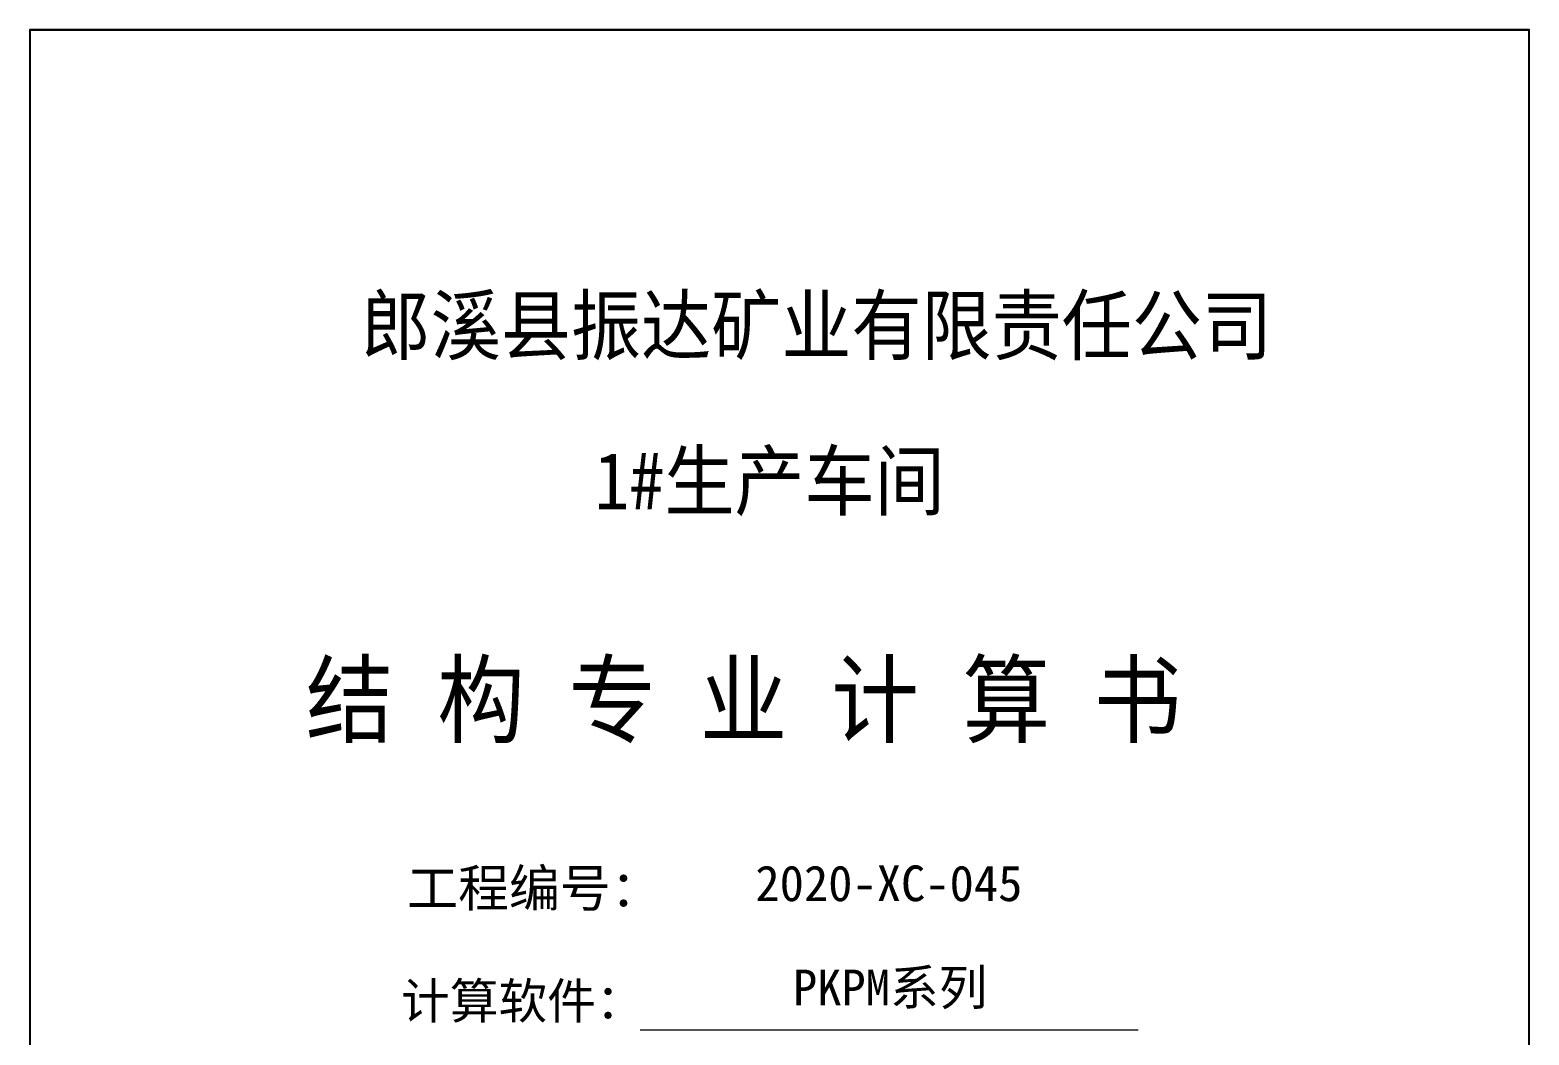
# Model space of a CAD drawing. Extents: x 69728788 to 150676229, y 15322671 to 43663798.
# Drawn here: x 74564869 to 74575369, y 20787919 to 20794962 of the extents above; entities that cross this region are included whole.
import ezdxf

# ---------------------------------------------------------------- set-up
doc = ezdxf.new("R2010")
doc.units = 0
doc.header["$LTSCALE"] = 1000
doc.header["$MEASUREMENT"] = 0
doc.layers.get('0').update_dxf_attribs({"linetype": 'CONTINUOUS'})
doc.layers.add('PUB_TEXT', color=7, linetype='CONTINUOUS')
doc.layers.add('PUB_TITLE', color=4, linetype='CONTINUOUS')
doc.layers.add('标注', color=4, linetype='CONTINUOUS', lineweight=20)
doc.styles.add('-宋体', font='')
doc.styles.add('宋体', font='', dxfattribs={"width": 0.8})
doc.styles.add('黑体', font='simhei.ttf', dxfattribs={"width": 0.6, "height": 4.3})
doc.styles.get('-宋体').set_extended_font_data('SimSun')
doc.styles.get('宋体').set_extended_font_data('SimSun')

msp = doc.modelspace()

# ---------------------------------------------------------------- linework, layer by layer
at = {"color": 7, "elevation": 6.9}
msp.add_lwpolyline([(74564869, 20780112.1), (74575368.9, 20780112.1), (74575368.9, 20794962.3), (74564869, 20794962.3)], close=True, dxfattribs=at)
at = {"layer": 'PUB_TITLE', "color": 6, "elevation": 6.9}
msp.add_lwpolyline([(74564868.9, 20780112.1), (74575368.9, 20780112.1), (74575368.9, 20794962.1), (74564868.9, 20794962.1)], close=True, dxfattribs=at)
at = {"layer": '标注'}
msp.add_line((74569142.8, 20787955, 6.9), (74572630.5, 20787955, 6.9), dxfattribs=at)

# ---------------------------------------------------------------- texts
at = {"color": 6, "style": '宋体', "width": 0.9}
for s, p in [('郎溪县振达矿业有限责任公司', (74567185.4, 20792692, 6.9)), ('1#生产车间', (74568822.3, 20791602.2, 6.9))]:
    msp.add_text(s, height=400, dxfattribs=at).set_placement(p)
at = {"style": '宋体', "width": 0.9}
msp.add_text('   结 构 专 业 计 算 书', height=500, dxfattribs=at).set_placement((74565882.8, 20790019.2, 6.9))
at = {"lineweight": 60, "style": '-宋体'}
for s, p in [('2020-XC-045', (74569949.7, 20788857.5, 6.9)), ('计算软件：', (74567468.5, 20788033.5, 6.9)), ('PKPM系列', (74570212.5, 20788128.4, 6.9))]:
    msp.add_text(s, height=250, dxfattribs=at).set_placement(p)
at = {"layer": 'PUB_TEXT', "style": '黑体'}
msp.add_text('工程编号：', height=261.39, dxfattribs=at).set_placement((74567511, 20788818.2, 6.9))

doc.saveas('drawing.dxf')
